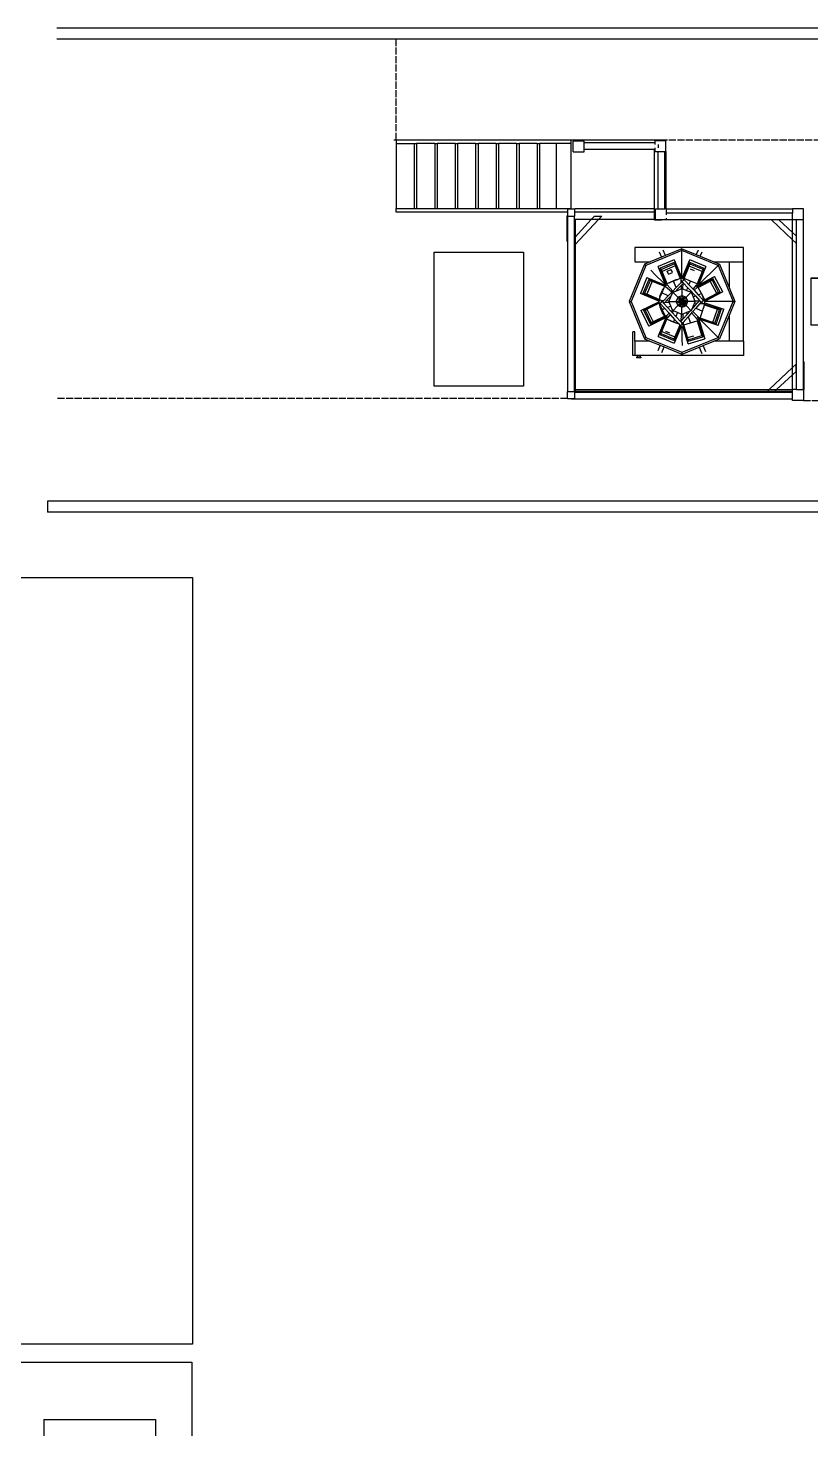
# Model space of a CAD drawing. Header units: millimetres. Extents: x -9564 to 100419, y -25359 to 24346.
# Drawn here: x 29981 to 36982, y -16585 to -4051 of the extents above; entities that cross this region are included whole.
import ezdxf

# ---------------------------------------------------------------- set-up
doc = ezdxf.new("R2010")
doc.units = ezdxf.units.MM
doc.header["$LTSCALE"] = 100
doc.linetypes.add('DASHED2', pattern=[0.762, 0.635, -0.127])
doc.linetypes.add('DASHEDX2', pattern=[3.048, 2.54, -0.508])
for name, color, linetype in [('Area circulacion', 50, 'DASHEDX2'), ('Maquinas', 200, 'Continuous'), ('Mesas-estantes', 230, 'Continuous'), ('MUROS', 7, 'Continuous')]:
    doc.layers.add(name, color=color, linetype=linetype)

msp = doc.modelspace()

# ---------------------------------------------------------------- linework, layer by layer
for p in [(30156.127, -8283.035), (39452.199, -8383.035)]:
    msp.add_line(p, (30156.127, -8383.134))
for points in [[(26331.806, -8967.798), (31451.781, -8967.798), (31451.781, -15824.856), (26331.806, -15824.856)], [(23087.707, -15986.043), (31444.599, -15986.043), (31444.599, -21889.555), (23087.707, -21889.555)]]:
    msp.add_lwpolyline(points)
at = {"layer": 'Area circulacion', "color": 2, "linetype": 'DASHED2'}
for p, q in [((33272.587, -5051.405), (33272.587, -4151.405)), ((33272.587, -5051.405), (47153.882, -5051.405)), ((34804.681, -7366.625), (30239.687, -7366.625)), ((36913.658, -7382.798), (43850.734, -7382.798))]:
    msp.add_line(p, q, dxfattribs=at)
at = {"layer": 'Maquinas'}
for p, q in [((33253.179, -5051.405), (33272.587, -5051.405)), ((33272.587, -5051.405), (33272.587, -5083.751)), ((33272.587, -5051.405), (34838.146, -5051.405)), ((33272.587, -5083.751), (33272.587, -5665.984)), ((33272.587, -5083.751), (33434.318, -5083.751)), ((33434.318, -5083.751), (33434.318, -5665.984)), ((33434.318, -5083.751), (33455.742, -5083.751)), ((33455.742, -5083.751), (33455.742, -5665.984)), ((33617.473, -5083.751), (33455.742, -5083.751)), ((33617.473, -5083.751), (33617.473, -5665.984)), ((33617.473, -5083.751), (33638.898, -5083.751)), ((33638.898, -5083.751), (33638.898, -5665.984)), ((33800.629, -5083.751), (33638.898, -5083.751)), ((33800.629, -5083.751), (33800.629, -5665.984)), ((33800.629, -5083.751), (33822.053, -5083.751)), ((33822.053, -5083.751), (33822.053, -5665.984)), ((33983.784, -5083.751), (33822.053, -5083.751)), ((33983.784, -5083.751), (33983.784, -5665.984)), ((33983.784, -5083.751), (34005.209, -5083.751)), ((34005.209, -5083.751), (34005.209, -5665.984)), ((34166.94, -5083.751), (34005.209, -5083.751)), ((34166.94, -5083.751), (34166.94, -5665.984)), ((34166.94, -5083.751), (34188.364, -5083.751)), ((34188.364, -5083.751), (34188.364, -5665.984)), ((34350.096, -5083.751), (34188.364, -5083.751)), ((34350.096, -5083.751), (34350.096, -5665.984)), ((34350.096, -5083.751), (34371.52, -5083.751)), ((34371.52, -5083.751), (34371.52, -5665.984)), ((34533.251, -5083.751), (34371.52, -5083.751)), ((34533.251, -5083.751), (34533.251, -5665.984)), ((34533.251, -5083.751), (34554.675, -5083.751)), ((34554.675, -5083.751), (34554.675, -5665.984)), ((34702.573, -5083.751), (34554.675, -5083.751)), ((34702.573, -5083.751), (34702.573, -5665.984)), ((34838.146, -5083.751), (34702.573, -5083.751)), ((34838.146, -5083.751), (34838.146, -5051.405)), ((34838.146, -5051.405), (35685.618, -5051.405)), ((34838.146, -5665.984), (34838.146, -5083.751)), ((34952.547, -5062.893), (34855.508, -5062.893)), ((34855.508, -5159.932), (34855.508, -5062.893)), ((34952.547, -5077.786), (34952.547, -5062.893)), ((35588.579, -5077.786), (34952.547, -5077.786)), ((34952.547, -5139.38), (34952.547, -5077.786)), ((35588.579, -5059.036), (35685.618, -5059.036)), ((35588.579, -5077.786), (35588.579, -5059.036)), ((35588.579, -5092.968), (35588.579, -5077.786)), ((35588.579, -5139.38), (35588.579, -5124.198)), ((35614.621, -5092.968), (35614.621, -5124.198)), ((35685.618, -5051.405), (35685.618, -5059.036)), ((35685.618, -5156.075), (35685.618, -5059.036)), ((34855.508, -5159.932), (34952.547, -5159.932)), ((34952.547, -5159.932), (34952.547, -5139.38)), ((35583.824, -5139.38), (34952.547, -5139.38)), ((35588.579, -5139.38), (35583.824, -5139.38)), ((35583.824, -5668.445), (35583.824, -5139.38)), ((35588.579, -5156.075), (35588.579, -5139.38)), ((35588.579, -5156.075), (35614.456, -5156.075)), ((35614.456, -5668.445), (35614.456, -5156.075)), ((35614.456, -5156.075), (35676.05, -5156.075)), ((35676.05, -5668.445), (35676.05, -5156.075)), ((35676.05, -5156.075), (35685.618, -5156.075)), ((35685.618, -5156.075), (35685.618, -5668.445)), ((33272.587, -5698.33), (33272.587, -5665.984)), ((33272.587, -5665.984), (33434.318, -5665.984)), ((34804.681, -5698.33), (33272.587, -5698.33)), ((33434.318, -5665.984), (33455.742, -5665.984)), ((33455.742, -5665.984), (33617.473, -5665.984)), ((33617.473, -5665.984), (33638.898, -5665.984)), ((33638.898, -5665.984), (33800.629, -5665.984)), ((33800.629, -5665.984), (33822.053, -5665.984)), ((33822.053, -5665.984), (33983.784, -5665.984)), ((33983.784, -5665.984), (34005.209, -5665.984)), ((34005.209, -5665.984), (34166.94, -5665.984)), ((34166.94, -5665.984), (34188.364, -5665.984)), ((34188.364, -5665.984), (34350.096, -5665.984)), ((34350.096, -5665.984), (34371.52, -5665.984)), ((34371.52, -5665.984), (34533.251, -5665.984)), ((34533.251, -5665.984), (34554.675, -5665.984)), ((34554.675, -5665.984), (34702.573, -5665.984)), ((34702.573, -5665.984), (34838.146, -5665.984)), ((34799.298, -5731.295), (34799.298, -5893.027)), ((34799.298, -5731.295), (34804.681, -5731.295)), ((34804.681, -5668.445), (34804.681, -5698.33)), ((34804.681, -5668.445), (34838.146, -5668.445)), ((34804.681, -5668.445), (34804.681, -5733.138)), ((34804.681, -5668.445), (34804.681, -5733.138)), ((34804.681, -5698.33), (34804.681, -5731.295)), ((34804.681, -5733.138), (34804.681, -5731.295)), ((34804.681, -5733.138), (34866.274, -5733.138)), ((34804.681, -5733.138), (34804.681, -7301.932)), ((34804.681, -5893.027), (34804.681, -5733.138)), ((34838.146, -5668.445), (34838.146, -5665.984)), ((34838.146, -5668.445), (34869.373, -5668.445)), ((34866.274, -5733.138), (34869.373, -5733.138)), ((34866.274, -5765.484), (34866.274, -5733.138)), ((34869.373, -5698.33), (34869.373, -5668.445)), ((35583.824, -5668.445), (34869.373, -5668.445)), ((35583.824, -5698.33), (34869.373, -5698.33)), ((34869.373, -5733.138), (34869.373, -5698.33)), ((35047.278, -5733.138), (35017.627, -5765.484)), ((35047.278, -5733.138), (35111.97, -5733.138)), ((35111.97, -5733.138), (35081.646, -5765.484)), ((35583.824, -5698.33), (35583.824, -5668.445)), ((35583.824, -5765.484), (35583.824, -5698.33)), ((35592.72, -5668.445), (35614.456, -5668.445)), ((35592.72, -5765.484), (35592.72, -5668.445)), ((35614.456, -5668.445), (35676.05, -5668.445)), ((35685.618, -5668.445), (35676.05, -5668.445)), ((35689.759, -5668.445), (35685.618, -5668.445)), ((35689.759, -5707.261), (35689.759, -5668.445)), ((35689.759, -5668.445), (36816.619, -5668.445)), ((36816.619, -5707.261), (35689.759, -5707.261)), ((35689.759, -5722.659), (35689.759, -5707.261)), ((35689.759, -5765.484), (35689.759, -5753.456)), ((36816.619, -5668.445), (36816.619, -5707.261)), ((36913.658, -5668.445), (36816.619, -5668.445)), ((36816.619, -5668.445), (36816.619, -5707.261)), ((36816.619, -5765.484), (36816.619, -5707.261)), ((36913.658, -5765.484), (36913.658, -5668.445)), ((34873.479, -5765.484), (34866.274, -5765.484)), ((34866.274, -7301.932), (34866.274, -5765.484)), ((35017.627, -5765.484), (34873.479, -5765.484)), ((34873.479, -5765.484), (34873.479, -5922.737)), ((35081.646, -5765.484), (34873.479, -5987.529)), ((35017.627, -5765.484), (34873.479, -5922.737)), ((35081.646, -5765.484), (35017.627, -5765.484)), ((35583.824, -5765.484), (35081.646, -5765.484)), ((35583.824, -5769.996), (35583.824, -5765.484)), ((35645.418, -5769.996), (35583.824, -5769.996)), ((35592.72, -5765.484), (35689.759, -5765.484)), ((35592.72, -5768.854), (35592.72, -5765.484)), ((35645.418, -5768.854), (35592.72, -5768.854)), ((35645.418, -5769.996), (35645.418, -5768.854)), ((36628.292, -5768.854), (35645.418, -5768.854)), ((36816.619, -5945.41), (36628.292, -5768.854)), ((36693.851, -5768.854), (36628.292, -5768.854)), ((36816.619, -5881.392), (36693.851, -5768.854)), ((36816.619, -5768.854), (36693.851, -5768.854)), ((36816.619, -5765.484), (36893.423, -5765.484)), ((36816.619, -5881.392), (36816.619, -5768.854)), ((36852.064, -5768.854), (36816.619, -5768.854)), ((36848.965, -5911.042), (36816.619, -5881.392)), ((36816.619, -5945.41), (36816.619, -5881.392)), ((36852.064, -7285.759), (36852.064, -5768.854)), ((36893.423, -5768.854), (36852.064, -5768.854)), ((36893.423, -5765.484), (36913.658, -5765.484)), ((36893.423, -5768.854), (36893.423, -5765.484)), ((36913.658, -7036.693), (36913.658, -5765.484)), ((34799.298, -5893.027), (34799.298, -5957.719)), ((34799.298, -5893.027), (34804.681, -5893.027)), ((34799.298, -5957.719), (34804.681, -5957.719)), ((34873.479, -5922.737), (34869.373, -5927.216)), ((34869.373, -5927.216), (34869.373, -5991.908)), ((34873.479, -5987.529), (34869.373, -5991.908)), ((34873.479, -5922.737), (34873.479, -5987.529)), ((34873.479, -5987.529), (34873.479, -7285.759)), ((36378.628, -6013.728), (35408.239, -6013.728)), ((35408.239, -6013.728), (35408.239, -6143.113)), ((36378.628, -6143.113), (36378.628, -6013.728)), ((36848.965, -5975.735), (36816.619, -5945.41)), ((36816.619, -7089.66), (36816.619, -5945.41)), ((36848.965, -5911.042), (36848.965, -5975.735)), ((35828.741, -6041.75), (35506.378, -6175.277)), ((35644.257, -6101.861), (35544.666, -6143.113)), ((35758.526, -6125.72), (35615.083, -6185.136)), ((35624.035, -6053.042), (35644.257, -6101.861)), ((35680.117, -6087.007), (35644.257, -6101.861)), ((35680.117, -6087.007), (35659.896, -6038.188)), ((35828.741, -6025.445), (35680.117, -6087.007)), ((35758.526, -6125.72), (35826.613, -6290.097)), ((35828.741, -6041.75), (35828.741, -6025.445)), ((35828.741, -6025.445), (35955.525, -6077.961)), ((35828.741, -6289.692), (35828.741, -6041.75)), ((36151.147, -6175.295), (35828.741, -6041.75)), ((35831.09, -6289.564), (35898.956, -6125.72)), ((36042.399, -6185.136), (35898.956, -6125.72)), ((35972.209, -6037.683), (35955.525, -6077.961)), ((35955.525, -6077.961), (35991.386, -6092.815)), ((35991.386, -6092.815), (36008.069, -6052.537)), ((35991.386, -6092.815), (36112.816, -6143.113)), ((35494.806, -6163.766), (35355.119, -6497.701)), ((35506.335, -6175.295), (35375.004, -6497.701)), ((35408.239, -6143.113), (35544.666, -6143.113)), ((35495.007, -6163.285), (35494.806, -6163.766)), ((35495.286, -6163.567), (35494.806, -6163.766)), ((35506.335, -6175.295), (35494.806, -6163.766)), ((35495.286, -6163.567), (35495.007, -6163.285)), ((35544.666, -6143.113), (35495.286, -6163.567)), ((35506.378, -6175.277), (35506.335, -6175.295)), ((35592.343, -6261.303), (35550.235, -6218.9)), ((35656.57, -6325.53), (35592.343, -6261.303)), ((35656.346, -6325.754), (35592.343, -6261.303)), ((35685.02, -6353.98), (35615.083, -6185.136)), ((35759.111, -6148.594), (35632.365, -6201.094)), ((35644.085, -6210.606), (35632.365, -6201.094)), ((35690.719, -6341.973), (35632.365, -6201.094)), ((35760.455, -6162.404), (35644.085, -6210.606)), ((35651.534, -6228.59), (35644.085, -6210.606)), ((35767.904, -6180.388), (35651.534, -6228.59)), ((35697.359, -6339.223), (35651.534, -6228.59)), ((35695.986, -6226.747), (35696.081, -6226.977)), ((35696.081, -6226.977), (35731.942, -6212.123)), ((35707.299, -6254.059), (35696.081, -6226.977)), ((35707.299, -6254.059), (35743.16, -6239.205)), ((35731.942, -6212.123), (35731.847, -6211.893)), ((35743.16, -6239.205), (35731.942, -6212.123)), ((35760.455, -6162.404), (35759.111, -6148.594)), ((35759.111, -6148.594), (35817.465, -6289.473)), ((35760.455, -6162.404), (35767.904, -6180.388)), ((35767.904, -6180.388), (35813.729, -6291.021)), ((35841.538, -6290.103), (35899.892, -6149.224)), ((35848.179, -6292.854), (35894.004, -6182.221)), ((35894.004, -6182.221), (35901.453, -6164.237)), ((36010.374, -6230.423), (35894.004, -6182.221)), ((36026.638, -6201.724), (35899.892, -6149.224)), ((35901.453, -6164.237), (35899.892, -6149.224)), ((36017.823, -6212.439), (35901.453, -6164.237)), ((35902.819, -6205.203), (35938.68, -6220.057)), ((36010.374, -6230.423), (35964.549, -6341.056)), ((36026.638, -6201.724), (35968.284, -6342.603)), ((36042.399, -6185.136), (35972.969, -6352.755)), ((36151.147, -6175.295), (35974.516, -6351.925)), ((36017.823, -6212.439), (36010.374, -6230.423)), ((36017.823, -6212.439), (36026.638, -6201.724)), ((36112.816, -6143.113), (36249.242, -6143.113)), ((36112.816, -6143.113), (36162.676, -6163.766)), ((36151.147, -6175.295), (36162.676, -6163.766)), ((36151.147, -6175.295), (36285.042, -6497.701)), ((36162.676, -6163.766), (36249.242, -6372.755)), ((36249.242, -6143.113), (36249.242, -6372.755)), ((36249.242, -6143.113), (36378.628, -6143.113)), ((36378.628, -6852.288), (36378.628, -6143.113)), ((35515.784, -6284.435), (35456.368, -6427.878)), ((35532.372, -6300.196), (35479.872, -6426.942)), ((35543.087, -6309.011), (35494.885, -6425.381)), ((35561.071, -6316.46), (35512.869, -6432.83)), ((35515.784, -6284.435), (35684.862, -6354.47)), ((35543.087, -6309.011), (35532.372, -6300.196)), ((35532.372, -6300.196), (35673.251, -6358.55)), ((35543.087, -6309.011), (35561.071, -6316.46)), ((35561.071, -6316.46), (35671.704, -6362.286)), ((35662.409, -6384.726), (35647.001, -6421.923)), ((35653.399, -6396.467), (35662.409, -6384.726)), ((35656.57, -6325.53), (35656.346, -6325.754)), ((35684.862, -6354.47), (35656.346, -6325.754)), ((35685.02, -6353.98), (35656.57, -6325.53)), ((35671.704, -6362.286), (35662.409, -6384.726)), ((35673.251, -6358.55), (35671.704, -6362.286)), ((35680.861, -6365.36), (35673.251, -6358.55)), ((35680.861, -6365.36), (35685.075, -6355.186)), ((35737.051, -6415.645), (35680.861, -6365.36)), ((35685.298, -6354.65), (35684.862, -6354.47)), ((35685.02, -6353.98), (35685.298, -6354.65)), ((35685.222, -6354.832), (35685.075, -6355.186)), ((35685.075, -6355.186), (35685.293, -6354.903)), ((35685.298, -6354.65), (35685.222, -6354.832)), ((35685.293, -6354.903), (35685.222, -6354.832)), ((35685.293, -6354.903), (35685.575, -6354.535)), ((35685.298, -6354.65), (35685.575, -6354.535)), ((35685.575, -6354.535), (35697.481, -6349.603)), ((35697.359, -6339.223), (35690.719, -6341.973)), ((35690.719, -6341.973), (35697.481, -6349.603)), ((35715.115, -6331.868), (35697.359, -6339.223)), ((35697.481, -6349.603), (35747.02, -6405.497)), ((35754.092, -6315.723), (35715.115, -6331.868)), ((35715.115, -6331.868), (35727.507, -6322.359)), ((35727.507, -6322.359), (35776.339, -6302.132)), ((35747.02, -6405.497), (35777.987, -6373.973)), ((35791.826, -6300.094), (35754.092, -6315.723)), ((35777.987, -6373.973), (35754.092, -6315.723)), ((35785.277, -6391.744), (35773.167, -6404.273)), ((35776.339, -6302.132), (35791.826, -6300.094)), ((35777.987, -6373.973), (35819.739, -6331.469)), ((35821.002, -6354.781), (35785.277, -6391.744)), ((35787.911, -6398.166), (35785.277, -6391.744)), ((35787.911, -6398.166), (35822.574, -6383.809)), ((35813.729, -6291.021), (35791.826, -6300.094)), ((35817.465, -6289.473), (35813.729, -6291.021)), ((35817.465, -6289.473), (35817.975, -6298.896)), ((35817.906, -6299.063), (35817.465, -6302.412)), ((35817.465, -6302.412), (35817.906, -6305.761)), ((35817.975, -6298.896), (35817.906, -6299.063)), ((35817.906, -6305.761), (35818.414, -6306.986)), ((35819.199, -6295.943), (35817.975, -6298.896)), ((35818.414, -6306.986), (35819.739, -6331.469)), ((35818.414, -6306.986), (35819.199, -6308.881)), ((35821.255, -6293.263), (35819.199, -6295.943)), ((35819.199, -6308.881), (35820.979, -6311.201)), ((35819.739, -6331.469), (35830.047, -6320.976)), ((35820.979, -6311.201), (35820.947, -6311.231)), ((35820.979, -6311.201), (35820.947, -6311.231)), ((35820.947, -6311.231), (35821.255, -6311.561)), ((35820.979, -6311.201), (35821.255, -6311.561)), ((35838.678, -6336.491), (35821.002, -6354.781)), ((35821.002, -6354.781), (35822.574, -6383.809)), ((35823.934, -6291.207), (35821.255, -6293.263)), ((35821.255, -6311.561), (35823.934, -6313.617)), ((35821.255, -6311.561), (35830.047, -6320.976)), ((35822.574, -6383.809), (35828.741, -6381.254)), ((35826.613, -6290.097), (35823.934, -6291.207)), ((35823.934, -6313.617), (35827.055, -6314.909)), ((35827.055, -6289.914), (35826.613, -6290.097)), ((35828.741, -6289.692), (35827.055, -6289.914)), ((35827.055, -6314.909), (35830.404, -6315.35)), ((35830.404, -6289.473), (35828.741, -6289.692)), ((35828.741, -6381.254), (35828.741, -6445.17)), ((35828.741, -6381.254), (35835.74, -6384.153)), ((35830.047, -6320.976), (35841.656, -6333.41)), ((35831.09, -6289.564), (35830.404, -6289.473)), ((35830.404, -6315.35), (35833.752, -6314.909)), ((35833.752, -6289.914), (35831.09, -6289.564)), ((35836.873, -6291.207), (35833.752, -6289.914)), ((35833.752, -6314.909), (35836.873, -6313.617)), ((35835.74, -6384.153), (35838.678, -6336.491)), ((35835.74, -6384.153), (35870.403, -6398.511)), ((35839.553, -6293.263), (35836.873, -6291.207)), ((35836.873, -6313.617), (35839.553, -6311.561)), ((35841.656, -6333.41), (35838.678, -6336.491)), ((35841.21, -6295.423), (35839.553, -6293.263)), ((35839.553, -6311.561), (35841.609, -6308.881)), ((35839.612, -6293.804), (35841.609, -6295.943)), ((35841.21, -6295.423), (35841.538, -6290.103)), ((35841.609, -6295.943), (35841.21, -6295.423)), ((35848.179, -6292.854), (35841.538, -6290.103)), ((35842.901, -6299.063), (35841.609, -6295.943)), ((35841.609, -6295.943), (35891.184, -6349.036)), ((35841.609, -6308.881), (35842.901, -6305.761)), ((35841.656, -6333.41), (35880.344, -6374.844)), ((35843.342, -6302.412), (35842.901, -6299.063)), ((35842.901, -6305.761), (35843.342, -6302.412)), ((35904.911, -6316.353), (35848.179, -6292.854)), ((35870.403, -6398.511), (35880.344, -6374.844)), ((35880.344, -6374.844), (35910.357, -6406.987)), ((35891.184, -6349.036), (35904.911, -6316.353)), ((35891.184, -6349.036), (35927.502, -6387.932)), ((35964.549, -6341.056), (35904.911, -6316.353)), ((35927.502, -6387.932), (35961.448, -6350.202)), ((35927.502, -6387.932), (35936.305, -6397.36)), ((35963.702, -6371.802), (35936.305, -6397.36)), ((35957.839, -6360.868), (35970.633, -6354.007)), ((35957.839, -6360.868), (35963.702, -6371.802)), ((35961.448, -6350.202), (35968.284, -6342.603)), ((35961.448, -6350.202), (35970.633, -6354.007)), ((35970.991, -6365.003), (35963.702, -6371.802)), ((35968.284, -6342.603), (35964.549, -6341.056)), ((35970.633, -6354.007), (35972.969, -6352.755)), ((35972.184, -6354.65), (35970.633, -6354.007)), ((35970.991, -6365.003), (36105.378, -6292.945)), ((35974.388, -6371.338), (35970.991, -6365.003)), ((35972.969, -6352.755), (35972.184, -6354.65)), ((35974.516, -6351.925), (35972.969, -6352.755)), ((35974.388, -6371.338), (36079.922, -6314.751)), ((36003.405, -6425.456), (35974.388, -6371.338)), ((35974.516, -6351.925), (36119.541, -6274.164)), ((36079.922, -6314.751), (36097.077, -6305.552)), ((36139.444, -6425.758), (36079.922, -6314.751)), ((36097.077, -6305.552), (36105.378, -6292.945)), ((36156.599, -6416.559), (36097.077, -6305.552)), ((36170.207, -6413.851), (36105.378, -6292.945)), ((36192.91, -6410.997), (36119.541, -6274.164)), ((36249.242, -6372.755), (36300.997, -6497.701)), ((36981.901, -6290.346), (36981.901, -6710.296)), ((38981.901, -6290.346), (36981.901, -6290.346)), ((36981.901, -6290.346), (38735.536, -6290.346)), ((35355.119, -6497.701), (35375.004, -6497.701)), ((35355.119, -6497.701), (35493.84, -6832.602)), ((35375.004, -6497.701), (35375.018, -6497.735)), ((35375.018, -6497.735), (35506.322, -6820.076)), ((35621.034, -6496.085), (35456.368, -6427.878)), ((35461.678, -6579.962), (35621.05, -6500.502)), ((35494.885, -6425.381), (35479.872, -6426.942)), ((35620.751, -6485.296), (35479.872, -6426.942)), ((35484.456, -6577.782), (35620.922, -6509.743)), ((35512.869, -6432.83), (35494.885, -6425.381)), ((35623.502, -6478.656), (35512.869, -6432.83)), ((35515.559, -6566.793), (35622.726, -6513.362)), ((35623.502, -6478.656), (35620.751, -6485.296)), ((35620.751, -6485.296), (35630.064, -6485.852)), ((35620.76, -6498.164), (35620.751, -6498.235)), ((35620.751, -6498.235), (35621.05, -6500.502)), ((35621.034, -6496.085), (35620.76, -6498.164)), ((35620.922, -6509.743), (35627.146, -6509.383)), ((35620.922, -6509.743), (35622.726, -6513.362)), ((35621.192, -6494.886), (35621.034, -6496.085)), ((35621.05, -6500.502), (35621.192, -6501.584)), ((35622.484, -6491.766), (35621.192, -6494.886)), ((35621.192, -6501.584), (35622.484, -6504.704)), ((35624.541, -6489.086), (35622.484, -6491.766)), ((35622.484, -6504.704), (35624.541, -6507.384)), ((35622.726, -6513.362), (35630.348, -6528.651)), ((35631.241, -6459.972), (35623.502, -6478.656)), ((35627.22, -6487.03), (35624.541, -6489.086)), ((35624.541, -6507.384), (35627.146, -6509.383)), ((35625.061, -6506.011), (35628.722, -6510.062)), ((35627.146, -6509.383), (35627.22, -6509.44)), ((35630.064, -6485.852), (35627.22, -6487.03)), ((35627.22, -6509.44), (35628.722, -6510.062)), ((35628.722, -6510.062), (35630.341, -6510.733)), ((35628.722, -6510.062), (35675.091, -6561.368)), ((35630.341, -6485.737), (35630.064, -6485.852)), ((35633.69, -6485.296), (35630.341, -6485.737)), ((35630.341, -6510.733), (35633.69, -6511.173)), ((35647.001, -6421.923), (35631.241, -6459.972)), ((35631.241, -6459.972), (35633.173, -6445.298)), ((35633.173, -6445.298), (35653.399, -6396.467)), ((35637.038, -6485.737), (35633.69, -6485.296)), ((35633.69, -6511.173), (35637.038, -6510.733)), ((35638.534, -6486.357), (35637.038, -6485.737)), ((35637.038, -6510.733), (35640.159, -6509.44)), ((35638.534, -6486.357), (35665.981, -6487.994)), ((35640.159, -6487.03), (35638.534, -6486.357)), ((35642.838, -6489.086), (35640.159, -6487.03)), ((35640.159, -6509.44), (35642.838, -6507.384)), ((35643.227, -6489.593), (35642.838, -6489.086)), ((35642.838, -6507.384), (35644.895, -6504.704)), ((35643.227, -6489.593), (35643.782, -6489.091)), ((35644.895, -6491.766), (35643.227, -6489.593)), ((35643.782, -6489.091), (35653.903, -6500.289)), ((35646.187, -6494.886), (35644.895, -6491.766)), ((35644.895, -6504.704), (35646.187, -6501.584)), ((35646.628, -6498.235), (35646.187, -6494.886)), ((35646.187, -6501.584), (35646.628, -6498.235)), ((35706.51, -6446.736), (35647.001, -6421.923)), ((35653.903, -6500.289), (35665.981, -6487.994)), ((35653.903, -6500.289), (35666.692, -6514.44)), ((35665.981, -6487.994), (35706.51, -6446.736)), ((35674.217, -6506.655), (35666.692, -6514.44)), ((35666.692, -6514.44), (35699.837, -6551.114)), ((35690.821, -6489.475), (35674.217, -6506.655)), ((35674.217, -6506.655), (35715.024, -6504.29)), ((35724.77, -6454.349), (35690.821, -6489.475)), ((35690.821, -6489.475), (35715.102, -6490.923)), ((35706.51, -6446.736), (35737.051, -6415.645)), ((35712.294, -6497.701), (35715.102, -6490.923)), ((35712.294, -6497.701), (35776.211, -6497.701)), ((35715.024, -6504.29), (35712.294, -6497.701)), ((35729.353, -6538.884), (35715.024, -6504.29)), ((35715.102, -6490.923), (35729.444, -6456.298)), ((35734.362, -6444.424), (35724.77, -6454.349)), ((35729.444, -6456.298), (35724.77, -6454.349)), ((35729.444, -6456.298), (35734.362, -6444.424)), ((35734.362, -6444.424), (35746.401, -6415.361)), ((35737.051, -6415.645), (35747.02, -6405.497)), ((35746.401, -6415.361), (35773.167, -6404.273)), ((35746.401, -6415.361), (35791.596, -6460.556)), ((35773.167, -6404.273), (35787.911, -6398.166)), ((35777.477, -6494.643), (35776.211, -6497.701)), ((35776.211, -6497.701), (35777.442, -6500.673)), ((35777.442, -6500.673), (35828.741, -6497.701)), ((35777.442, -6500.673), (35783.906, -6516.279)), ((35783.947, -6479.024), (35777.477, -6494.643)), ((35777.477, -6494.643), (35828.741, -6497.701)), ((35828.741, -6497.701), (35783.906, -6516.279)), ((35783.906, -6516.279), (35790.701, -6532.683)), ((35790.417, -6463.404), (35783.947, -6479.024)), ((35828.741, -6497.701), (35783.947, -6479.024)), ((35791.596, -6460.556), (35790.417, -6463.404)), ((35828.741, -6497.701), (35790.417, -6463.404)), ((35828.741, -6497.701), (35790.701, -6532.683)), ((35794.685, -6459.277), (35791.596, -6460.556)), ((35828.741, -6497.701), (35794.607, -6536.092)), ((35810.322, -6452.8), (35794.685, -6459.277)), ((35794.685, -6459.277), (35828.741, -6497.701)), ((35828.741, -6497.701), (35810.224, -6542.561)), ((35825.959, -6446.323), (35810.322, -6452.8)), ((35828.741, -6497.701), (35810.322, -6452.8)), ((35828.741, -6497.701), (35825.842, -6549.03)), ((35828.741, -6445.17), (35825.959, -6446.323)), ((35825.959, -6446.323), (35828.741, -6497.701)), ((35831.898, -6446.478), (35828.741, -6445.17)), ((35828.741, -6497.701), (35831.898, -6446.478)), ((35828.741, -6497.701), (35847.535, -6452.955)), ((35828.741, -6497.701), (35863.172, -6459.432)), ((35866.631, -6462.355), (35828.741, -6497.701)), ((35828.741, -6497.701), (35873.588, -6479.151)), ((35880.755, -6496.455), (35828.741, -6497.701)), ((35828.741, -6497.701), (35872.53, -6518.805)), ((35828.741, -6497.701), (35847.031, -6542.655)), ((35828.741, -6497.701), (35831.6, -6549.047)), ((35828.741, -6497.701), (35866.438, -6533.512)), ((35828.741, -6497.701), (35878.917, -6503.383)), ((35828.741, -6497.701), (35861.487, -6536.667)), ((35847.535, -6452.955), (35831.898, -6446.478)), ((35863.172, -6459.432), (35847.535, -6452.955)), ((35865.886, -6460.556), (35863.172, -6459.432)), ((35865.886, -6460.556), (35911.081, -6415.361)), ((35866.631, -6462.355), (35865.886, -6460.556)), ((35873.588, -6479.151), (35866.631, -6462.355)), ((35870.403, -6398.511), (35905.066, -6412.869)), ((35872.53, -6518.805), (35878.917, -6503.383)), ((35880.755, -6496.455), (35873.588, -6479.151)), ((35878.917, -6503.383), (35881.271, -6497.701)), ((35881.271, -6497.701), (35880.755, -6496.455)), ((35945.188, -6497.701), (35881.271, -6497.701)), ((35905.066, -6412.869), (35910.357, -6406.987)), ((35905.066, -6412.869), (35911.081, -6415.361)), ((35910.357, -6406.987), (35917.632, -6414.779)), ((35911.081, -6415.361), (35912.733, -6419.349)), ((35917.632, -6414.779), (35912.733, -6419.349)), ((35912.733, -6419.349), (35928.155, -6456.581)), ((35917.632, -6414.779), (35948.721, -6448.074)), ((35939.97, -6510.298), (35925.81, -6544.483)), ((35928.155, -6456.581), (35948.721, -6448.074)), ((35928.155, -6456.581), (35944.044, -6494.939)), ((35933.464, -6548.172), (35964.297, -6513.053)), ((35936.305, -6397.36), (35973.924, -6437.65)), ((35945.188, -6497.701), (35939.97, -6510.298)), ((35939.97, -6510.298), (35964.297, -6513.053)), ((35980.977, -6494.055), (35944.044, -6494.939)), ((35944.044, -6494.939), (35945.188, -6497.701)), ((35948.721, -6448.074), (35986.151, -6488.161)), ((35989.619, -6515.921), (35952.671, -6557.429)), ((35964.297, -6513.053), (35980.977, -6494.055)), ((35973.924, -6437.65), (36003.405, -6425.456)), ((35973.924, -6437.65), (36024.158, -6491.449)), ((35980.977, -6494.055), (35986.151, -6488.161)), ((35986.151, -6488.161), (36000.577, -6503.611)), ((36000.577, -6503.611), (35989.619, -6515.921)), ((35989.619, -6515.921), (36023.825, -6519.795)), ((36000.577, -6503.611), (36005.494, -6508.877)), ((36003.405, -6425.456), (36026.472, -6492.965)), ((36033.909, -6482.345), (36003.405, -6425.456)), ((36007.444, -6507.056), (36005.494, -6508.877)), ((36007.505, -6500.821), (36007.065, -6504.17)), ((36007.065, -6504.17), (36007.444, -6507.056)), ((36007.444, -6507.056), (36007.505, -6507.519)), ((36008.798, -6497.701), (36007.505, -6500.821)), ((36007.505, -6507.519), (36008.798, -6510.639)), ((36010.854, -6495.021), (36008.798, -6497.701)), ((36008.798, -6510.639), (36010.854, -6513.319)), ((36013.534, -6492.965), (36010.854, -6495.021)), ((36010.854, -6513.319), (36013.534, -6515.375)), ((36016.654, -6491.672), (36013.534, -6492.965)), ((36013.534, -6515.375), (36016.654, -6516.668)), ((36020.003, -6491.231), (36016.654, -6491.672)), ((36016.654, -6516.668), (36020.003, -6517.108)), ((36023.352, -6491.672), (36020.003, -6491.231)), ((36020.003, -6517.108), (36023.352, -6516.668)), ((36023.745, -6491.835), (36023.352, -6491.672)), ((36023.352, -6516.668), (36025.114, -6515.937)), ((36023.745, -6491.835), (36024.158, -6491.449)), ((36026.472, -6492.965), (36023.745, -6491.835)), ((36025.114, -6515.937), (36023.825, -6519.795)), ((36025.114, -6515.937), (36026.472, -6515.375)), ((36028.036, -6491.785), (36026.472, -6492.965)), ((36029.152, -6495.021), (36026.472, -6492.965)), ((36026.472, -6515.375), (36029.152, -6513.319)), ((36035.82, -6485.909), (36028.036, -6491.785)), ((36031.208, -6497.701), (36028.036, -6491.785)), ((36031.208, -6497.701), (36029.152, -6495.021)), ((36029.152, -6513.319), (36031.208, -6510.639)), ((36192.91, -6410.997), (36031.208, -6497.701)), ((36285.042, -6497.701), (36031.208, -6497.701)), ((36032.501, -6500.821), (36031.208, -6497.701)), ((36031.208, -6510.639), (36031.548, -6509.818)), ((36031.548, -6509.818), (36032.501, -6507.519)), ((36031.548, -6509.818), (36201.622, -6566.647)), ((36032.942, -6504.17), (36032.501, -6500.821)), ((36032.501, -6507.519), (36032.942, -6504.17)), ((36139.444, -6425.758), (36033.909, -6482.345)), ((36035.82, -6485.909), (36033.909, -6482.345)), ((36170.207, -6413.851), (36035.82, -6485.909)), ((36156.599, -6416.559), (36139.444, -6425.758)), ((36151.147, -6820.107), (36285.042, -6497.701)), ((36156.599, -6416.559), (36170.207, -6413.851)), ((36300.997, -6497.701), (36249.242, -6622.646)), ((36285.042, -6497.701), (36300.997, -6497.701)), ((35461.678, -6579.962), (35530.956, -6718.911)), ((35498.139, -6575.479), (35484.456, -6577.782)), ((35484.456, -6577.782), (35545.67, -6700.558)), ((35498.139, -6575.479), (35515.559, -6566.793)), ((35498.139, -6575.479), (35554.341, -6688.203)), ((35515.559, -6566.793), (35571.761, -6679.518)), ((35682.135, -6632.519), (35545.67, -6700.558)), ((35675.533, -6627.779), (35571.761, -6679.518)), ((35616.114, -6810.959), (35686.329, -6641.445)), ((35633.173, -6550.103), (35630.348, -6528.651)), ((35630.348, -6528.651), (35651.528, -6571.131)), ((35653.399, -6598.934), (35633.173, -6550.103)), ((35675.091, -6561.368), (35651.528, -6571.131)), ((35651.528, -6571.131), (35678.928, -6626.086)), ((35675.533, -6627.779), (35653.399, -6598.934)), ((35675.091, -6561.368), (35713.406, -6603.762)), ((35678.928, -6626.086), (35675.533, -6627.779)), ((35678.928, -6626.086), (35682.135, -6632.519)), ((35689.518, -6625.73), (35682.135, -6632.519)), ((35682.359, -6643.425), (35686.329, -6641.445)), ((35695.159, -6637.043), (35686.329, -6641.445)), ((35697.007, -6645.868), (35686.329, -6641.445)), ((35713.406, -6603.762), (35689.518, -6625.73)), ((35695.159, -6637.043), (35689.518, -6625.73)), ((35724.011, -6615.496), (35697.007, -6645.868)), ((35729.353, -6538.884), (35699.837, -6551.114)), ((35699.837, -6551.114), (35731.982, -6586.68)), ((35713.406, -6603.762), (35724.011, -6615.496)), ((35724.011, -6615.496), (35762.529, -6658.115)), ((35744.415, -6575.247), (35729.353, -6538.884)), ((35744.415, -6575.247), (35731.982, -6586.68)), ((35731.982, -6586.68), (35740.878, -6596.524)), ((35753.075, -6582.805), (35740.878, -6596.524)), ((35740.878, -6596.524), (35773.193, -6632.279)), ((35746.401, -6580.041), (35744.415, -6575.247)), ((35746.401, -6580.041), (35791.596, -6534.845)), ((35753.075, -6582.805), (35746.401, -6580.041)), ((35787.695, -6597.145), (35753.075, -6582.805)), ((35787.695, -6597.145), (35773.193, -6632.279)), ((35773.193, -6632.279), (35817.033, -6680.787)), ((35822.314, -6611.485), (35787.695, -6597.145)), ((35790.701, -6532.683), (35791.596, -6534.845)), ((35794.607, -6536.092), (35791.596, -6534.845)), ((35810.224, -6542.561), (35794.607, -6536.092)), ((35825.842, -6549.03), (35810.224, -6542.561)), ((35822.314, -6611.485), (35818.493, -6679.124)), ((35828.741, -6614.147), (35822.314, -6611.485)), ((35828.741, -6550.231), (35825.842, -6549.03)), ((35828.741, -6550.231), (35831.6, -6549.047)), ((35828.741, -6614.147), (35828.741, -6550.231)), ((35835.078, -6611.522), (35828.741, -6614.147)), ((35831.6, -6549.047), (35847.031, -6542.655)), ((35869.285, -6597.353), (35835.078, -6611.522)), ((35835.078, -6611.522), (35837.628, -6657.33)), ((35837.628, -6657.33), (35875.935, -6613.698)), ((35884.294, -6634.244), (35839.166, -6684.941)), ((35847.031, -6542.655), (35861.487, -6536.667)), ((35861.487, -6536.667), (35865.886, -6534.845)), ((35865.886, -6534.845), (35866.438, -6533.512)), ((35865.886, -6534.845), (35911.081, -6580.041)), ((35866.438, -6533.512), (35872.53, -6518.805)), ((35901.331, -6584.08), (35869.285, -6597.353)), ((35869.285, -6597.353), (35875.935, -6613.698)), ((35875.935, -6613.698), (35901.628, -6584.433)), ((35914.742, -6600.039), (35884.294, -6634.244)), ((35884.294, -6634.244), (35906.065, -6687.754)), ((35902.286, -6583.684), (35901.331, -6584.08)), ((35901.331, -6584.08), (35901.628, -6584.433)), ((35901.628, -6584.433), (35902.286, -6583.684)), ((35911.081, -6580.041), (35902.286, -6583.684)), ((35916.08, -6567.972), (35911.081, -6580.041)), ((35924.697, -6588.855), (35914.742, -6600.039)), ((35914.742, -6600.039), (35958.012, -6651.528)), ((35925.81, -6544.483), (35916.08, -6567.972)), ((35916.08, -6567.972), (35933.464, -6548.172)), ((35952.671, -6557.429), (35924.697, -6588.855)), ((35924.697, -6588.855), (35975.086, -6636.723)), ((35925.81, -6544.483), (35933.464, -6548.172)), ((35952.671, -6557.429), (36011.876, -6585.963)), ((35971.907, -6640.867), (35958.012, -6651.528)), ((35975.086, -6636.723), (35971.907, -6640.867)), ((35975.086, -6636.723), (35971.907, -6640.867)), ((35971.907, -6640.867), (35980.499, -6649.458)), ((35975.086, -6636.723), (35982.425, -6643.695)), ((35991.419, -6647.186), (36011.876, -6585.963)), ((36011.876, -6585.963), (36021.978, -6555.73)), ((36021.978, -6555.73), (36024.602, -6547.878)), ((36024.309, -6550.103), (36021.978, -6555.73)), ((36023.825, -6519.795), (36033.616, -6520.904)), ((36024.602, -6547.878), (36024.309, -6550.103)), ((36024.602, -6547.878), (36031.338, -6527.721)), ((36031.338, -6527.721), (36033.616, -6520.904)), ((36031.338, -6527.721), (36144.913, -6565.672)), ((36033.616, -6520.904), (36178.242, -6569.23)), ((36104.994, -6685.137), (36144.913, -6565.672)), ((36123.456, -6691.306), (36163.375, -6571.841)), ((36134.763, -6699.348), (36178.242, -6569.23)), ((36144.913, -6565.672), (36163.375, -6571.841)), ((36152.416, -6713.906), (36201.622, -6566.647)), ((36249.242, -6622.646), (36162.676, -6831.636)), ((36163.375, -6571.841), (36178.242, -6569.23)), ((36249.242, -6622.646), (36249.242, -6852.288)), ((35682.359, -6643.425), (35530.956, -6718.911)), ((35554.341, -6688.203), (35545.67, -6700.558)), ((35571.761, -6679.518), (35554.341, -6688.203)), ((35631.875, -6794.37), (35690.229, -6653.491)), ((35640.69, -6783.655), (35648.139, -6765.672)), ((35648.139, -6765.672), (35693.965, -6655.039)), ((35648.139, -6765.672), (35764.509, -6813.874)), ((35720.752, -6780.791), (35684.84, -6766.062)), ((35697.007, -6645.868), (35690.229, -6653.491)), ((35690.229, -6653.491), (35693.965, -6655.039)), ((35693.965, -6655.039), (35715.869, -6664.112)), ((35727.507, -6673.042), (35715.869, -6664.112)), ((35715.869, -6664.112), (35753.602, -6679.741)), ((35776.339, -6693.269), (35727.507, -6673.042)), ((35762.529, -6658.115), (35753.602, -6679.741)), ((35753.602, -6679.741), (35790.884, -6695.184)), ((35813.463, -6714.472), (35758.622, -6846.871)), ((35820.781, -6722.569), (35759.558, -6870.375)), ((35762.529, -6658.115), (35799.111, -6698.592)), ((35808.128, -6708.569), (35764.509, -6813.874)), ((35790.884, -6695.184), (35776.339, -6693.269)), ((35790.884, -6695.184), (35799.111, -6698.592)), ((35799.111, -6698.592), (35808.128, -6708.569)), ((35808.128, -6708.569), (35813.463, -6714.472)), ((35813.463, -6714.472), (35820.781, -6722.569)), ((35817.033, -6680.787), (35818.493, -6679.124)), ((35817.033, -6680.787), (35830.047, -6695.186)), ((35818.493, -6679.124), (35837.628, -6657.33)), ((35819.603, -6712.473), (35819.162, -6715.822)), ((35819.162, -6715.822), (35819.603, -6719.171)), ((35820.896, -6709.353), (35819.603, -6712.473)), ((35819.603, -6719.171), (35820.896, -6722.291)), ((35820.781, -6722.569), (35822.952, -6724.971)), ((35822.952, -6706.673), (35820.896, -6709.353)), ((35820.896, -6722.291), (35822.952, -6724.971)), ((35825.632, -6704.617), (35822.952, -6706.673)), ((35822.952, -6724.971), (35825.632, -6727.027)), ((35828.752, -6703.324), (35825.632, -6704.617)), ((35825.632, -6727.027), (35828.379, -6728.165)), ((35828.379, -6728.165), (35828.741, -6832.018)), ((35828.379, -6728.165), (35828.741, -6728.315)), ((35828.741, -6728.315), (35828.741, -6832.018)), ((35828.741, -6728.315), (35832.101, -6728.76)), ((35832.101, -6702.883), (35828.752, -6703.324)), ((35839.166, -6684.941), (35830.047, -6695.186)), ((35833.932, -6699.484), (35830.047, -6695.186)), ((35831.627, -6716.272), (35832.054, -6716.744)), ((35835.45, -6703.324), (35832.101, -6702.883)), ((35832.101, -6728.76), (35835.45, -6728.32)), ((35834.589, -6699.398), (35833.932, -6699.484)), ((35834.012, -6699.573), (35833.932, -6699.484)), ((35834.589, -6699.398), (35834.012, -6699.573)), ((35838.57, -6704.617), (35834.012, -6699.573)), ((35839.881, -6697.79), (35834.589, -6699.398)), ((35838.57, -6704.617), (35835.45, -6703.324)), ((35835.45, -6728.32), (35837.817, -6727.339)), ((35837.817, -6727.339), (35838.57, -6727.027)), ((35883.111, -6876.418), (35837.817, -6727.339)), ((35840.336, -6705.972), (35838.57, -6704.617)), ((35838.57, -6704.617), (35841.247, -6707.578)), ((35838.57, -6727.027), (35841.25, -6724.971)), ((35839.166, -6684.941), (35839.881, -6697.79)), ((35839.881, -6697.79), (35840.336, -6705.972)), ((35841.25, -6706.673), (35840.336, -6705.972)), ((35841.731, -6707.3), (35841.25, -6706.673)), ((35841.25, -6724.971), (35843.306, -6722.291)), ((35841.731, -6707.3), (35844.301, -6706.519)), ((35843.306, -6709.353), (35841.731, -6707.3)), ((35844.599, -6712.473), (35843.306, -6709.353)), ((35843.306, -6722.291), (35844.207, -6720.117)), ((35844.207, -6720.117), (35844.599, -6719.171)), ((35884.76, -6853.595), (35844.207, -6720.117)), ((35844.301, -6706.519), (35906.065, -6687.754)), ((35879.112, -6821.096), (35844.301, -6706.519)), ((35845.039, -6715.822), (35844.599, -6712.473)), ((35844.599, -6719.171), (35845.039, -6715.822)), ((35906.065, -6687.754), (35964.82, -6669.903)), ((35958.012, -6651.528), (35964.955, -6659.79)), ((35964.82, -6669.903), (35971.697, -6667.813)), ((35964.82, -6669.903), (36000.155, -6786.204)), ((35964.955, -6659.79), (35978.329, -6655.726)), ((35964.955, -6659.79), (35971.697, -6667.813)), ((35971.697, -6667.813), (36016.025, -6813.714)), ((35978.329, -6655.726), (35978.394, -6655.757)), ((35978.329, -6655.726), (35978.343, -6655.772)), ((35978.394, -6655.757), (35978.343, -6655.772)), ((36029.169, -6823.06), (35978.343, -6655.772)), ((35978.394, -6655.757), (35980.499, -6649.458)), ((35978.394, -6655.757), (36029.169, -6823.06)), ((35978.394, -6655.757), (35991.014, -6659.974)), ((35980.499, -6649.458), (35982.425, -6643.695)), ((35982.425, -6643.695), (35990.137, -6651.021)), ((35990.137, -6651.021), (35991.419, -6647.186)), ((36134.763, -6699.348), (35990.137, -6651.021)), ((35991.014, -6659.974), (36151.147, -6820.107)), ((36152.416, -6713.906), (35991.014, -6659.974)), ((36104.994, -6685.137), (35991.419, -6647.186)), ((36123.456, -6691.306), (36104.994, -6685.137)), ((36123.456, -6691.306), (36134.763, -6699.348)), ((38981.901, -6710.296), (36981.901, -6710.296)), ((35408.239, -6768.188), (35388.832, -6768.188)), ((35388.832, -6981.674), (35388.832, -6768.188)), ((35408.239, -6852.288), (35408.239, -6768.188)), ((35541.841, -6852.288), (35408.239, -6852.288)), ((35408.239, -6852.288), (35408.239, -6981.674)), ((35493.84, -6832.602), (35506.335, -6820.107)), ((35493.84, -6832.602), (35541.841, -6852.288)), ((35506.322, -6820.076), (35506.335, -6820.107)), ((35506.335, -6820.107), (35828.741, -6950.755)), ((35541.841, -6852.288), (35633.977, -6890.077)), ((35633.977, -6890.077), (35613.284, -6940.532)), ((35616.114, -6810.959), (35759.558, -6870.375)), ((35640.69, -6783.655), (35631.875, -6794.37)), ((35631.875, -6794.37), (35758.622, -6846.871)), ((35633.977, -6890.077), (35669.89, -6904.806)), ((35640.69, -6783.655), (35757.06, -6831.857)), ((35764.509, -6813.874), (35757.06, -6831.857)), ((35757.06, -6831.857), (35758.622, -6846.871)), ((35828.741, -6832.018), (35828.949, -6891.777)), ((35828.792, -6950.734), (36151.147, -6820.107)), ((35879.112, -6821.096), (35935.027, -6804.107)), ((35884.771, -6839.72), (35879.112, -6821.096)), ((35883.111, -6876.418), (36031.667, -6831.283)), ((35884.76, -6853.595), (36016.025, -6813.714)), ((35884.771, -6839.72), (35884.76, -6853.595)), ((35884.771, -6839.72), (36005.289, -6803.104)), ((35982.348, -6906.33), (36018.21, -6891.476)), ((36000.155, -6786.204), (36005.289, -6803.104)), ((36005.289, -6803.104), (36016.025, -6813.714)), ((36018.21, -6891.476), (36112.816, -6852.288)), ((36041.262, -6947.684), (36018.21, -6891.476)), ((36029.169, -6823.06), (36031.667, -6831.283)), ((36112.816, -6852.288), (36162.676, -6831.636)), ((36249.242, -6852.288), (36112.816, -6852.288)), ((36151.147, -6820.107), (36162.676, -6831.636)), ((36378.628, -6852.288), (36249.242, -6852.288)), ((36378.628, -6852.288), (36378.628, -6981.674)), ((35408.239, -6981.674), (35388.832, -6981.674)), ((35428.554, -6981.674), (35408.239, -6981.674)), ((35423.414, -6994.612), (35423.414, -7001.081)), ((35428.554, -6994.612), (35423.414, -6994.612)), ((35459.571, -7001.081), (35423.414, -7001.081)), ((35428.554, -6981.674), (35428.554, -6994.612)), ((35454.431, -6981.674), (35428.554, -6981.674)), ((35454.431, -6994.612), (35428.554, -6994.612)), ((35454.431, -6981.674), (35454.431, -6994.612)), ((36378.628, -6981.674), (35454.431, -6981.674)), ((35459.571, -6994.612), (35454.431, -6994.612)), ((35459.571, -6994.612), (35459.571, -7001.081)), ((35649.197, -6955.261), (35669.89, -6904.806)), ((35669.89, -6904.806), (35828.741, -6969.956)), ((35828.741, -6950.755), (35828.792, -6950.734)), ((35828.741, -6950.755), (35828.741, -6969.956)), ((35828.741, -6969.956), (35829.221, -6969.757)), ((35828.741, -6969.956), (35829.223, -6970.154)), ((35829.221, -6969.757), (35982.348, -6906.33)), ((35829.221, -6969.757), (35829.223, -6970.154)), ((35982.348, -6906.33), (36005.35, -6962.413)), ((36816.619, -7089.66), (36607.446, -7285.759)), ((36848.965, -7059.335), (36816.619, -7089.66)), ((36816.619, -7153.678), (36816.619, -7089.66)), ((36848.965, -7124.028), (36816.619, -7153.678)), ((36848.965, -7124.028), (36848.965, -7059.335)), ((36913.658, -7036.693), (36920.127, -7036.693)), ((36913.658, -7107.854), (36913.658, -7036.693)), ((36913.658, -7107.854), (36920.127, -7107.854)), ((36913.658, -7285.759), (36913.658, -7107.854)), ((36920.127, -7107.854), (36920.127, -7036.693)), ((36920.127, -7285.759), (36920.127, -7107.854)), ((36816.619, -7153.678), (36672.531, -7285.759)), ((36816.619, -7285.759), (36816.619, -7153.678)), ((34804.681, -7366.625), (34804.681, -7301.932)), ((34804.681, -7301.932), (34866.274, -7301.932)), ((34804.681, -7366.625), (34839.771, -7366.625)), ((34839.771, -7366.625), (34869.373, -7366.625)), ((34839.771, -7366.625), (34839.771, -7372.891)), ((36816.619, -7372.891), (34839.771, -7372.891)), ((34866.274, -7301.932), (34869.373, -7301.932)), ((34869.373, -7311.298), (34869.373, -7301.932)), ((34869.373, -7366.625), (34869.373, -7311.298)), ((34873.479, -7311.298), (34869.373, -7311.298)), ((34873.479, -7285.759), (34875.843, -7285.759)), ((34873.479, -7285.759), (34873.479, -7301.932)), ((34873.479, -7311.298), (34873.479, -7301.932)), ((34875.843, -7301.932), (34873.479, -7301.932)), ((36816.619, -7311.298), (34873.479, -7311.298)), ((34875.843, -7301.932), (34875.843, -7285.759)), ((34875.843, -7285.759), (36607.446, -7285.759)), ((36590.195, -7301.932), (34875.843, -7301.932)), ((36607.446, -7285.759), (36590.195, -7301.932)), ((36654.887, -7301.932), (36590.195, -7301.932)), ((36607.446, -7285.759), (36672.531, -7285.759)), ((36672.531, -7285.759), (36654.887, -7301.932)), ((36816.619, -7301.932), (36654.887, -7301.932)), ((36672.531, -7285.759), (36816.619, -7285.759)), ((36852.064, -7285.759), (36816.619, -7285.759)), ((36816.619, -7301.932), (36816.619, -7285.759)), ((36816.619, -7311.298), (36816.619, -7301.932)), ((36816.619, -7372.891), (36816.619, -7311.298)), ((36816.619, -7382.798), (36816.619, -7372.891)), ((36913.658, -7382.798), (36816.619, -7382.798)), ((36852.064, -7285.759), (36913.658, -7285.759)), ((36913.658, -7285.759), (36920.127, -7285.759)), ((36913.658, -7285.759), (36913.658, -7382.798))]:
    msp.add_line(p, q, dxfattribs=at)
at = {"layer": 'Mesas-estantes'}
for p, q in [((33611.365, -6055.56), (34411.365, -6055.56)), ((33611.365, -7255.56), (33611.365, -6055.56)), ((34411.365, -6055.56), (34411.365, -7255.56)), ((34411.365, -7255.56), (33611.365, -7255.56)), ((30122.423, -16499.531), (30622.423, -16499.531)), ((30122.423, -16499.531), (30122.423, -17698.154)), ((30622.423, -16499.531), (31122.423, -16499.531)), ((31122.423, -16499.531), (31122.423, -17698.154))]:
    msp.add_line(p, q, dxfattribs=at)
at = {"layer": 'MUROS', "color": 0}
for p, q in [((48053.695, -4051.405), (30239.687, -4051.405)), ((47953.695, -4151.405), (30239.687, -4151.405)), ((43591.278, -8283.035), (30156.127, -8283.035))]:
    msp.add_line(p, q, dxfattribs=at)

doc.saveas('drawing.dxf')
